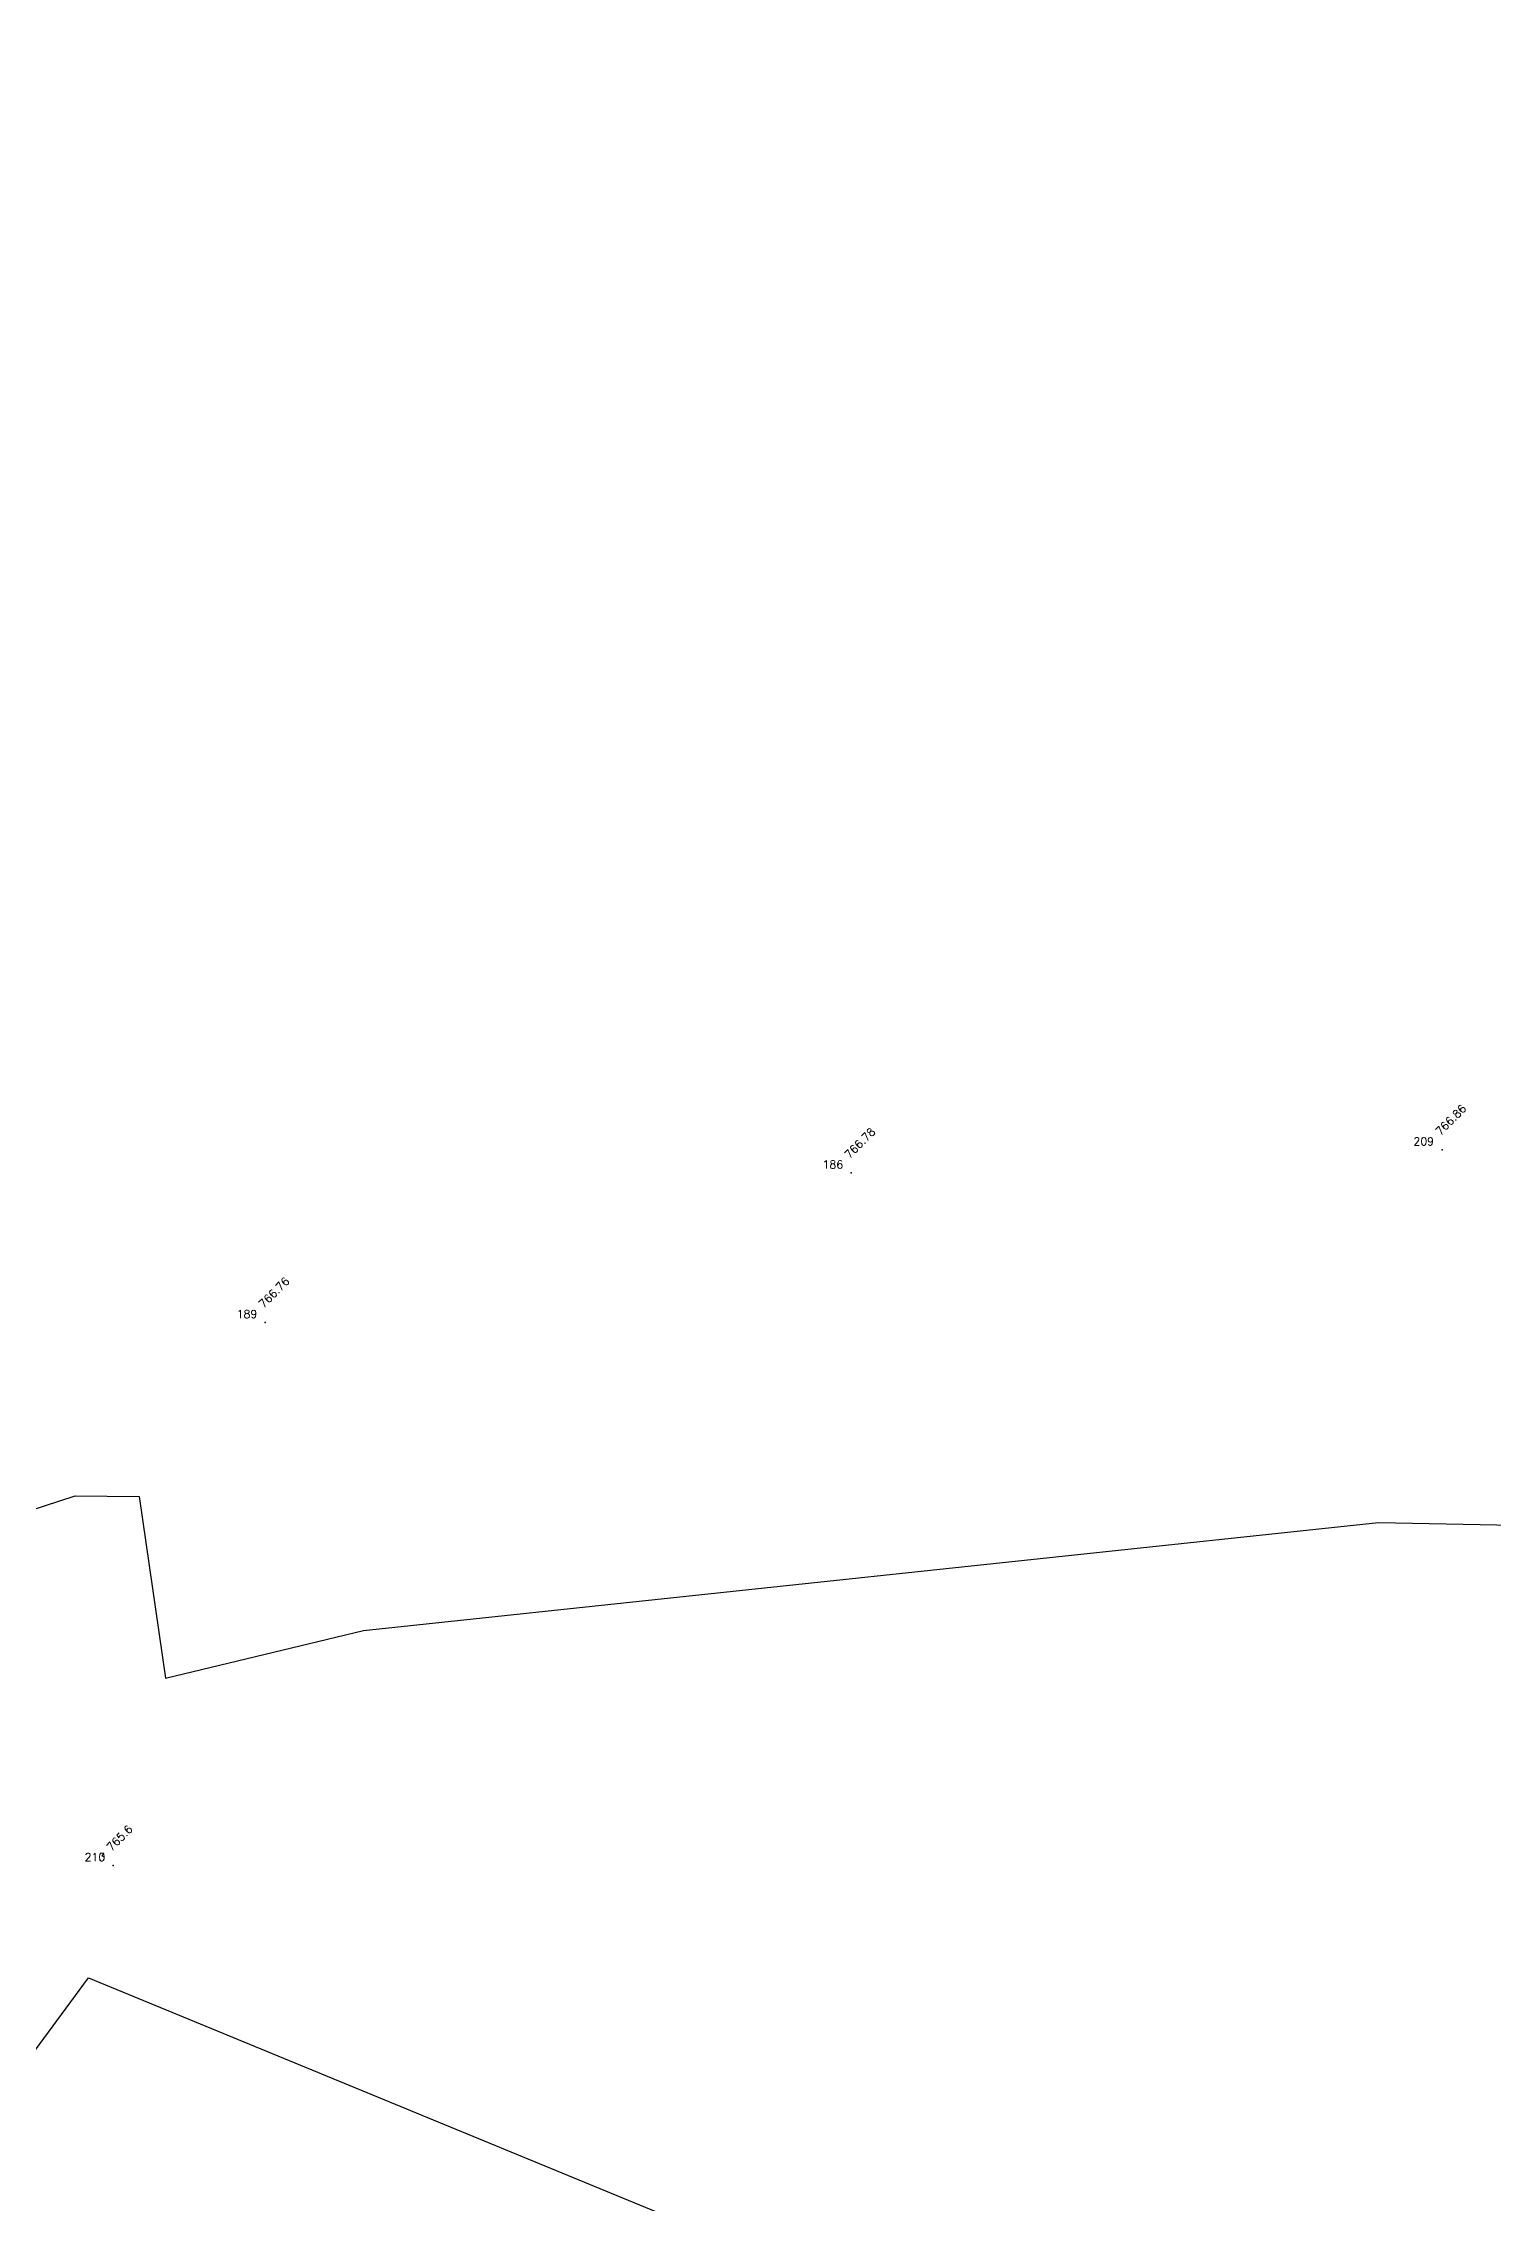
# Model space of a CAD drawing. Header units: millimetres. Extents: x 1625 to 2117, y 999 to 1266.
# Drawn here: x 1723.7 to 1769, y 1119.9 to 1187.4 of the extents above; entities that cross this region are included whole.
import ezdxf
from ezdxf.enums import TextEntityAlignment as Align

# ---------------------------------------------------------------- set-up
doc = ezdxf.new("R2010")
doc.units = ezdxf.units.MM
for name, color, linetype in [('CONTOUR', 4, 'Continuous'), ('Points', 7, 'Continuous'), ('Points-ELV', 6, 'Continuous'), ('Points-NUM', 4, 'Continuous'), ('Points-TXT', 3, 'Continuous')]:
    doc.layers.add(name, color=color, linetype=linetype)
doc.styles.add('ROMANS', font='romans.shx')

# ---------------------------------------------------------------- blocks, each defined once
blk = doc.blocks.new('POINTS')
at = {"layer": 'Points'}
blk.add_line((0, 0), (0, 0), dxfattribs=at)
blk.add_point((0, 0), dxfattribs=at)
at = {"layer": 'Points-ELV', "style": 'ROMANS'}
blk.add_attdef('ELEV', text='', height=1, rotation=45, dxfattribs=at).set_placement((0, 0), align=Align.BOTTOM_LEFT)
at = {"layer": 'Points-NUM', "style": 'ROMANS'}
blk.add_attdef('PTNUM', text='', height=1, dxfattribs=at).set_placement((0, 0), align=Align.BOTTOM_RIGHT)
at = {"layer": 'Points-TXT', "style": 'ROMANS'}
blk.add_attdef('DESC', text='', height=1, dxfattribs=at).set_placement((0, 0), align=Align.BOTTOM_RIGHT)

msp = doc.modelspace()

# ---------------------------------------------------------------- linework, layer by layer
at = {"layer": 'CONTOUR', "elevation": 766}
for points in [[(1715.998, 1155.776), (1667.061, 1128.744), (1689.542, 1134.222), (1722.248, 1141.236), (1724.677, 1142.023), (1726.682, 1141.998), (1727.504, 1136.325), (1733.679, 1137.81), (1765.383, 1141.187), (1777.542, 1140.947), (1775.307, 1149.731), (1779.759, 1152.053), (1779.871, 1151.907), (1782.27, 1153.465), (1791.311, 1161.403), (1795.487, 1167.387), (1796.457, 1174.027), (1801.332, 1175.1), (1802.557, 1176.45), (1815.414, 1187.416)], [(1628.054, 1114.661), (1627.292, 1111.469), (1632.182, 1110.587), (1657.895, 1106.951), (1669.696, 1107.471), (1679.943, 1104.969), (1685.366, 1104.541), (1690.005, 1105.016), (1692.971, 1106.224), (1693.826, 1103.984), (1698.798, 1103.517), (1705.051, 1104.699), (1706.642, 1108.22), (1709.154, 1109.789), (1713.924, 1111.793), (1725.095, 1126.957), (1776.541, 1105.755), (1804.621, 1081.418), (1802.547, 1077.367), (1821.372, 1071.752)]]:
    msp.add_lwpolyline(points, dxfattribs=at)

# ---------------------------------------------------------------- block references
at = {"layer": 'Points', "linetype": 'Continuous'}
ref = msp.add_blockref('POINTS', (1767.364, 1152.838, 766.86), dxfattribs=at)
ref.add_attrib('PTNUM', '209', dxfattribs={"layer": 'Points-NUM', "height": 0.25, "style": 'ROMANS'}).set_placement((1767.114, 1152.9, 766.86), align=Align.BOTTOM_RIGHT)
ref.add_attrib('ELEV', '766.86', dxfattribs={"layer": 'Points-ELV', "height": 0.25, "rotation": 45, "style": 'ROMANS'}).set_placement((1767.364, 1153.213, 766.86), align=Align.BOTTOM_LEFT)
ref = msp.add_blockref('POINTS', (1748.912, 1152.114, 766.78), dxfattribs=at)
ref.add_attrib('PTNUM', '186', dxfattribs={"layer": 'Points-NUM', "height": 0.25, "style": 'ROMANS'}).set_placement((1748.662, 1152.177, 766.78), align=Align.BOTTOM_RIGHT)
ref.add_attrib('ELEV', '766.78', dxfattribs={"layer": 'Points-ELV', "height": 0.25, "rotation": 45, "style": 'ROMANS'}).set_placement((1748.912, 1152.489, 766.78), align=Align.BOTTOM_LEFT)
ref = msp.add_blockref('POINTS', (1730.615, 1147.443, 766.76), dxfattribs=at)
ref.add_attrib('PTNUM', '189', dxfattribs={"layer": 'Points-NUM', "height": 0.25, "style": 'ROMANS'}).set_placement((1730.365, 1147.505, 766.76), align=Align.BOTTOM_RIGHT)
ref.add_attrib('ELEV', '766.76', dxfattribs={"layer": 'Points-ELV', "height": 0.25, "rotation": 45, "style": 'ROMANS'}).set_placement((1730.615, 1147.818, 766.76), align=Align.BOTTOM_LEFT)
ref = msp.add_blockref('POINTS', (1725.867, 1130.474, 765.6), dxfattribs=at)
ref.add_attrib('PTNUM', '213', dxfattribs={"layer": 'Points-NUM', "height": 0.25, "style": 'ROMANS'}).set_placement((1725.617, 1130.536, 765.6), align=Align.BOTTOM_RIGHT)
ref.add_attrib('ELEV', '765.6', dxfattribs={"layer": 'Points-ELV', "height": 0.25, "rotation": 45, "style": 'ROMANS'}).set_placement((1725.867, 1130.849, 765.6), align=Align.BOTTOM_LEFT)
ref = msp.add_blockref('POINTS', (1725.867, 1130.474, 765.6), dxfattribs=at)
ref.add_attrib('PTNUM', '0', dxfattribs={"layer": 'Points-NUM', "height": 0.25, "style": 'ROMANS'}).set_placement((1725.617, 1130.536, 765.6), align=Align.BOTTOM_RIGHT)
ref.add_attrib('ELEV', '765.6', dxfattribs={"layer": 'Points-ELV', "height": 0.25, "rotation": 45, "style": 'ROMANS'}).set_placement((1725.867, 1130.849, 765.6), align=Align.BOTTOM_LEFT)

doc.saveas('drawing.dxf')
